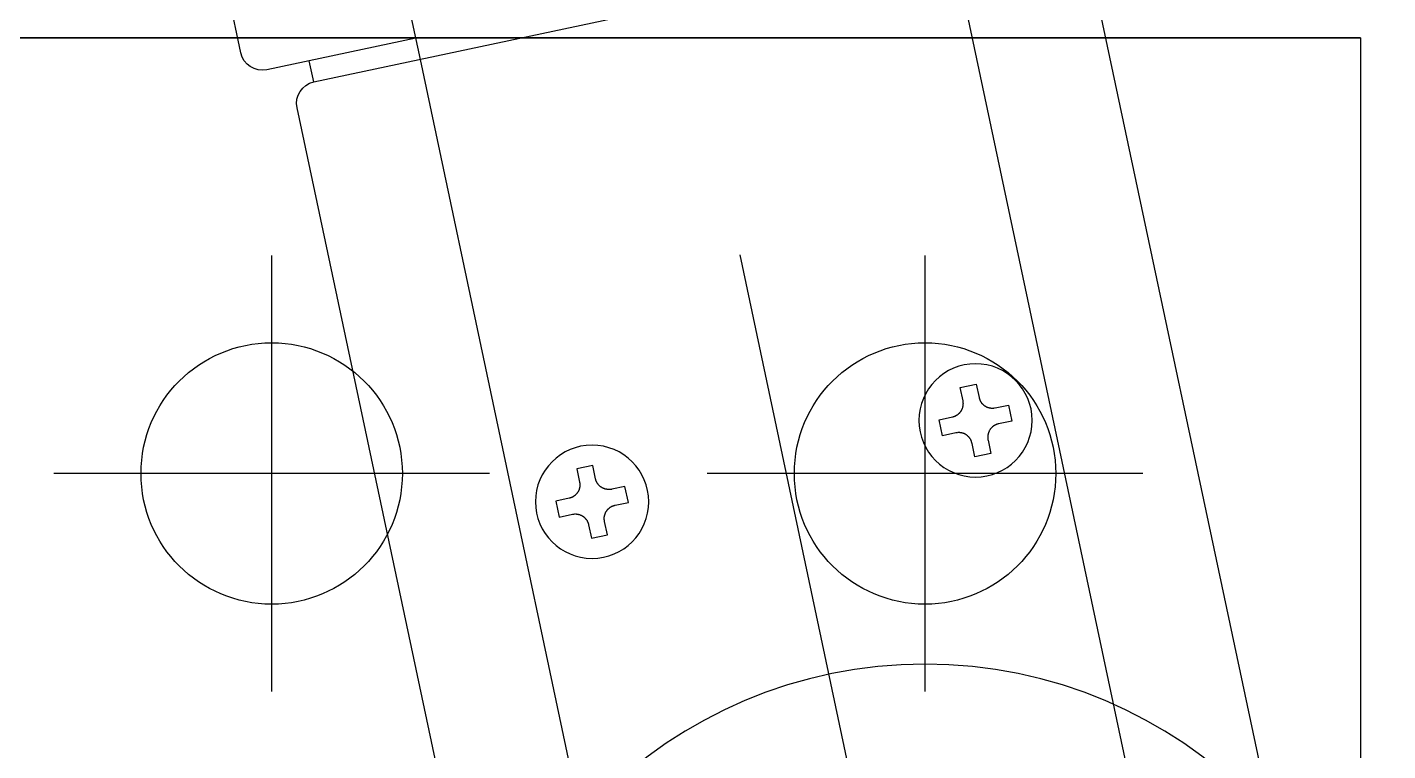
# Model space of a CAD drawing. Extents: x -668440 to 1010955, y -1678500 to 210463.
# Drawn here: x -629484 to -628234, y -729017 to -728353 of the extents above; entities that cross this region are included whole.
import ezdxf

# ---------------------------------------------------------------- set-up
doc = ezdxf.new("R2010")
doc.units = 0
doc.header["$MEASUREMENT"] = 0
doc.layers.get('0').update_dxf_attribs({"color": 3, "linetype": 'CONTINUOUS'})
for name, color, linetype in [('Sボルト', 2, 'CONTINUOUS'), ('S金物', 6, 'CONTINUOUS'), ('注記', 3, 'CONTINUOUS')]:
    doc.layers.add(name, color=color, linetype=linetype)

# ---------------------------------------------------------------- blocks, each defined once
blk = doc.blocks.new('tc02')
at = {"layer": '注記', "color": 4}
blk.add_line((-18602.46, 32824.25), (-18602.46, 32699.28), dxfattribs=at)
at = {"layer": '注記', "color": 4, "linetype": 'Continuous'}
for p, q in [((-18639.46, 32787.62), (-18639.46, 32677.62)), ((-18565.46, 32787.62), (-18565.46, 32677.62)), ((-18627.46, 32765.62), (-18627.46, 32675.62)), ((-18577.46, 32765.62), (-18577.46, 32675.62)), ((-18621.21, 32721.87), (-18619.71, 32721.87)), ((-18621.21, 32720.62), (-18621.21, 32721.87)), ((-18619.71, 32721.87), (-18619.71, 32720.62)), ((-18583.71, 32721.87), (-18585.21, 32721.87)), ((-18585.21, 32721.87), (-18585.21, 32720.62)), ((-18583.71, 32720.62), (-18583.71, 32721.87)), ((-18622.16, 32719.4), (-18622.13, 32719.41)), ((-18622.13, 32719.41), (-18622.1, 32719.42)), ((-18622.1, 32719.42), (-18622.07, 32719.43)), ((-18622.07, 32719.43), (-18622.04, 32719.44)), ((-18622.04, 32719.44), (-18622.01, 32719.45)), ((-18622.01, 32719.45), (-18621.98, 32719.46)), ((-18621.98, 32719.46), (-18621.95, 32719.47)), ((-18621.95, 32719.47), (-18621.93, 32719.49)), ((-18621.93, 32719.49), (-18621.9, 32719.5)), ((-18621.9, 32719.5), (-18621.87, 32719.51)), ((-18621.87, 32719.51), (-18621.84, 32719.53)), ((-18621.84, 32719.53), (-18621.82, 32719.54)), ((-18621.82, 32719.54), (-18621.79, 32719.56)), ((-18621.79, 32719.56), (-18621.77, 32719.58)), ((-18621.77, 32719.58), (-18621.74, 32719.59)), ((-18621.74, 32719.59), (-18621.72, 32719.61)), ((-18621.72, 32719.61), (-18621.69, 32719.63)), ((-18621.69, 32719.63), (-18621.67, 32719.65)), ((-18621.67, 32719.65), (-18621.64, 32719.67)), ((-18621.64, 32719.67), (-18621.62, 32719.69)), ((-18621.62, 32719.69), (-18621.6, 32719.71)), ((-18621.6, 32719.71), (-18621.58, 32719.73)), ((-18621.58, 32719.73), (-18621.55, 32719.75)), ((-18621.55, 32719.75), (-18621.53, 32719.78)), ((-18621.53, 32719.78), (-18621.51, 32719.8)), ((-18621.51, 32719.8), (-18621.49, 32719.82)), ((-18621.49, 32719.82), (-18621.47, 32719.85)), ((-18621.47, 32719.85), (-18621.46, 32719.87)), ((-18621.46, 32719.87), (-18621.44, 32719.9)), ((-18621.44, 32719.9), (-18621.42, 32719.92)), ((-18621.42, 32719.92), (-18621.4, 32719.95)), ((-18621.4, 32719.95), (-18621.39, 32719.97)), ((-18621.39, 32719.97), (-18621.37, 32720)), ((-18621.37, 32720), (-18621.36, 32720.03)), ((-18621.36, 32720.03), (-18621.34, 32720.05)), ((-18621.34, 32720.05), (-18621.33, 32720.08)), ((-18621.33, 32720.08), (-18621.32, 32720.11)), ((-18621.32, 32720.11), (-18621.31, 32720.14)), ((-18621.31, 32720.14), (-18621.29, 32720.17)), ((-18621.29, 32720.17), (-18621.28, 32720.2)), ((-18621.28, 32720.2), (-18621.27, 32720.22)), ((-18621.27, 32720.22), (-18621.26, 32720.25)), ((-18621.26, 32720.28), (-18621.25, 32720.31)), ((-18621.26, 32720.25), (-18621.26, 32720.28)), ((-18621.25, 32720.31), (-18621.24, 32720.34)), ((-18621.24, 32720.34), (-18621.23, 32720.37)), ((-18621.23, 32720.4), (-18621.22, 32720.43)), ((-18621.23, 32720.37), (-18621.23, 32720.4)), ((-18621.22, 32720.49), (-18621.21, 32720.53)), ((-18621.22, 32720.46), (-18621.22, 32720.49)), ((-18621.22, 32720.43), (-18621.22, 32720.46)), ((-18621.21, 32720.59), (-18621.21, 32720.62)), ((-18621.21, 32720.56), (-18621.21, 32720.59)), ((-18621.21, 32720.53), (-18621.21, 32720.56)), ((-18619.71, 32720.62), (-18619.71, 32720.59)), ((-18619.71, 32720.59), (-18619.71, 32720.56)), ((-18619.71, 32720.56), (-18619.71, 32720.52)), ((-18619.71, 32720.52), (-18619.7, 32720.49)), ((-18619.7, 32720.49), (-18619.7, 32720.46)), ((-18619.7, 32720.46), (-18619.7, 32720.43)), ((-18619.7, 32720.43), (-18619.69, 32720.4)), ((-18619.69, 32720.4), (-18619.69, 32720.37)), ((-18619.69, 32720.37), (-18619.68, 32720.34)), ((-18619.68, 32720.34), (-18619.67, 32720.31)), ((-18619.67, 32720.31), (-18619.67, 32720.28)), ((-18619.67, 32720.28), (-18619.66, 32720.25)), ((-18619.66, 32720.25), (-18619.65, 32720.22)), ((-18619.65, 32720.22), (-18619.64, 32720.2)), ((-18619.64, 32720.2), (-18619.63, 32720.17)), ((-18619.63, 32720.17), (-18619.62, 32720.14)), ((-18619.62, 32720.14), (-18619.6, 32720.11)), ((-18619.6, 32720.11), (-18619.59, 32720.08)), ((-18619.59, 32720.08), (-18619.58, 32720.05)), ((-18619.58, 32720.05), (-18619.56, 32720.03)), ((-18619.56, 32720.03), (-18619.55, 32720)), ((-18619.55, 32720), (-18619.53, 32719.97)), ((-18619.53, 32719.97), (-18619.52, 32719.95)), ((-18619.52, 32719.95), (-18619.5, 32719.92)), ((-18619.5, 32719.92), (-18619.48, 32719.9)), ((-18619.48, 32719.9), (-18619.46, 32719.87)), ((-18619.46, 32719.87), (-18619.45, 32719.85)), ((-18619.45, 32719.85), (-18619.43, 32719.82)), ((-18619.43, 32719.82), (-18619.41, 32719.8)), ((-18619.41, 32719.8), (-18619.39, 32719.78)), ((-18619.39, 32719.78), (-18619.37, 32719.75)), ((-18619.37, 32719.75), (-18619.34, 32719.73)), ((-18619.34, 32719.73), (-18619.32, 32719.71)), ((-18619.32, 32719.71), (-18619.3, 32719.69)), ((-18619.3, 32719.69), (-18619.28, 32719.67)), ((-18619.28, 32719.67), (-18619.25, 32719.65)), ((-18619.25, 32719.65), (-18619.23, 32719.63)), ((-18619.23, 32719.63), (-18619.21, 32719.61)), ((-18619.21, 32719.61), (-18619.18, 32719.59)), ((-18619.18, 32719.59), (-18619.16, 32719.58)), ((-18619.16, 32719.58), (-18619.13, 32719.56)), ((-18619.13, 32719.56), (-18619.1, 32719.54)), ((-18619.1, 32719.54), (-18619.08, 32719.53)), ((-18619.08, 32719.53), (-18619.05, 32719.51)), ((-18619.05, 32719.51), (-18619.02, 32719.5)), ((-18619.02, 32719.5), (-18618.99, 32719.49)), ((-18618.99, 32719.49), (-18618.97, 32719.47)), ((-18618.97, 32719.47), (-18618.94, 32719.46)), ((-18618.94, 32719.46), (-18618.91, 32719.45)), ((-18618.91, 32719.45), (-18618.88, 32719.44)), ((-18618.88, 32719.44), (-18618.85, 32719.43)), ((-18618.85, 32719.43), (-18618.82, 32719.42)), ((-18618.82, 32719.42), (-18618.79, 32719.41)), ((-18618.79, 32719.41), (-18618.76, 32719.4)), ((-18586.13, 32719.41), (-18586.16, 32719.4)), ((-18586.1, 32719.42), (-18586.13, 32719.41)), ((-18586.07, 32719.43), (-18586.1, 32719.42)), ((-18586.04, 32719.44), (-18586.07, 32719.43)), ((-18586.01, 32719.45), (-18586.04, 32719.44)), ((-18585.98, 32719.46), (-18586.01, 32719.45)), ((-18585.95, 32719.47), (-18585.98, 32719.46)), ((-18585.93, 32719.49), (-18585.95, 32719.47)), ((-18585.9, 32719.5), (-18585.93, 32719.49)), ((-18585.87, 32719.51), (-18585.9, 32719.5)), ((-18585.84, 32719.53), (-18585.87, 32719.51)), ((-18585.82, 32719.54), (-18585.84, 32719.53)), ((-18585.79, 32719.56), (-18585.82, 32719.54)), ((-18585.77, 32719.58), (-18585.79, 32719.56)), ((-18585.74, 32719.59), (-18585.77, 32719.58)), ((-18585.72, 32719.61), (-18585.74, 32719.59)), ((-18585.69, 32719.63), (-18585.72, 32719.61)), ((-18585.67, 32719.65), (-18585.69, 32719.63)), ((-18585.64, 32719.67), (-18585.67, 32719.65)), ((-18585.62, 32719.69), (-18585.64, 32719.67)), ((-18585.6, 32719.71), (-18585.62, 32719.69)), ((-18585.58, 32719.73), (-18585.6, 32719.71)), ((-18585.55, 32719.75), (-18585.58, 32719.73)), ((-18585.53, 32719.78), (-18585.55, 32719.75)), ((-18585.51, 32719.8), (-18585.53, 32719.78)), ((-18585.49, 32719.82), (-18585.51, 32719.8)), ((-18585.47, 32719.85), (-18585.49, 32719.82)), ((-18585.46, 32719.87), (-18585.47, 32719.85)), ((-18585.44, 32719.9), (-18585.46, 32719.87)), ((-18585.42, 32719.92), (-18585.44, 32719.9)), ((-18585.4, 32719.95), (-18585.42, 32719.92)), ((-18585.39, 32719.97), (-18585.4, 32719.95)), ((-18585.37, 32720), (-18585.39, 32719.97)), ((-18585.36, 32720.03), (-18585.37, 32720)), ((-18585.34, 32720.05), (-18585.36, 32720.03)), ((-18585.33, 32720.08), (-18585.34, 32720.05)), ((-18585.32, 32720.11), (-18585.33, 32720.08)), ((-18585.31, 32720.14), (-18585.32, 32720.11)), ((-18585.29, 32720.17), (-18585.31, 32720.14)), ((-18585.28, 32720.2), (-18585.29, 32720.17)), ((-18585.27, 32720.22), (-18585.28, 32720.2)), ((-18585.26, 32720.25), (-18585.27, 32720.22)), ((-18585.25, 32720.31), (-18585.26, 32720.28)), ((-18585.26, 32720.28), (-18585.26, 32720.25)), ((-18585.24, 32720.34), (-18585.25, 32720.31)), ((-18585.23, 32720.37), (-18585.24, 32720.34)), ((-18585.22, 32720.43), (-18585.23, 32720.4)), ((-18585.23, 32720.4), (-18585.23, 32720.37)), ((-18585.21, 32720.53), (-18585.22, 32720.49)), ((-18585.22, 32720.49), (-18585.22, 32720.46)), ((-18585.22, 32720.46), (-18585.22, 32720.43)), ((-18585.21, 32720.62), (-18585.21, 32720.59)), ((-18585.21, 32720.59), (-18585.21, 32720.56)), ((-18585.21, 32720.56), (-18585.21, 32720.53)), ((-18583.71, 32720.59), (-18583.71, 32720.62)), ((-18583.71, 32720.56), (-18583.71, 32720.59)), ((-18583.71, 32720.52), (-18583.71, 32720.56)), ((-18583.7, 32720.49), (-18583.71, 32720.52)), ((-18583.7, 32720.46), (-18583.7, 32720.49)), ((-18583.7, 32720.43), (-18583.7, 32720.46)), ((-18583.69, 32720.4), (-18583.7, 32720.43)), ((-18583.69, 32720.37), (-18583.69, 32720.4)), ((-18583.68, 32720.34), (-18583.69, 32720.37)), ((-18583.67, 32720.31), (-18583.68, 32720.34)), ((-18583.67, 32720.28), (-18583.67, 32720.31)), ((-18583.66, 32720.25), (-18583.67, 32720.28)), ((-18583.65, 32720.22), (-18583.66, 32720.25)), ((-18583.64, 32720.2), (-18583.65, 32720.22)), ((-18583.63, 32720.17), (-18583.64, 32720.2)), ((-18583.62, 32720.14), (-18583.63, 32720.17)), ((-18583.6, 32720.11), (-18583.62, 32720.14)), ((-18583.59, 32720.08), (-18583.6, 32720.11)), ((-18583.58, 32720.05), (-18583.59, 32720.08)), ((-18583.56, 32720.03), (-18583.58, 32720.05)), ((-18583.55, 32720), (-18583.56, 32720.03)), ((-18583.53, 32719.97), (-18583.55, 32720)), ((-18583.52, 32719.95), (-18583.53, 32719.97)), ((-18583.5, 32719.92), (-18583.52, 32719.95)), ((-18583.48, 32719.9), (-18583.5, 32719.92)), ((-18583.46, 32719.87), (-18583.48, 32719.9)), ((-18583.45, 32719.85), (-18583.46, 32719.87)), ((-18583.43, 32719.82), (-18583.45, 32719.85)), ((-18583.41, 32719.8), (-18583.43, 32719.82)), ((-18583.39, 32719.78), (-18583.41, 32719.8)), ((-18583.37, 32719.75), (-18583.39, 32719.78)), ((-18583.34, 32719.73), (-18583.37, 32719.75)), ((-18583.32, 32719.71), (-18583.34, 32719.73)), ((-18583.3, 32719.69), (-18583.32, 32719.71)), ((-18583.28, 32719.67), (-18583.3, 32719.69)), ((-18583.25, 32719.65), (-18583.28, 32719.67)), ((-18583.23, 32719.63), (-18583.25, 32719.65)), ((-18583.21, 32719.61), (-18583.23, 32719.63)), ((-18583.18, 32719.59), (-18583.21, 32719.61)), ((-18583.16, 32719.58), (-18583.18, 32719.59)), ((-18583.13, 32719.56), (-18583.16, 32719.58)), ((-18583.1, 32719.54), (-18583.13, 32719.56)), ((-18583.08, 32719.53), (-18583.1, 32719.54)), ((-18583.05, 32719.51), (-18583.08, 32719.53)), ((-18583.02, 32719.5), (-18583.05, 32719.51)), ((-18582.99, 32719.49), (-18583.02, 32719.5)), ((-18582.97, 32719.47), (-18582.99, 32719.49)), ((-18582.94, 32719.46), (-18582.97, 32719.47)), ((-18582.91, 32719.45), (-18582.94, 32719.46)), ((-18582.88, 32719.44), (-18582.91, 32719.45)), ((-18582.85, 32719.43), (-18582.88, 32719.44)), ((-18582.82, 32719.42), (-18582.85, 32719.43)), ((-18582.79, 32719.41), (-18582.82, 32719.42)), ((-18582.76, 32719.4), (-18582.79, 32719.41)), ((-18623.71, 32717.87), (-18623.71, 32719.37)), ((-18623.71, 32719.37), (-18622.46, 32719.37)), ((-18622.46, 32719.37), (-18622.43, 32719.37)), ((-18622.43, 32719.37), (-18622.4, 32719.37)), ((-18622.4, 32719.37), (-18622.37, 32719.37)), ((-18622.37, 32719.37), (-18622.34, 32719.37)), ((-18622.34, 32719.37), (-18622.31, 32719.38)), ((-18622.31, 32719.38), (-18622.28, 32719.38)), ((-18622.28, 32719.38), (-18622.25, 32719.39)), ((-18622.25, 32719.39), (-18622.22, 32719.39)), ((-18622.22, 32719.39), (-18622.19, 32719.4)), ((-18622.19, 32719.4), (-18622.16, 32719.4)), ((-18618.76, 32719.4), (-18618.73, 32719.4)), ((-18618.73, 32719.4), (-18618.7, 32719.39)), ((-18618.7, 32719.39), (-18618.67, 32719.39)), ((-18618.67, 32719.39), (-18618.64, 32719.38)), ((-18618.64, 32719.38), (-18618.61, 32719.38)), ((-18618.61, 32719.38), (-18618.58, 32719.37)), ((-18618.58, 32719.37), (-18618.55, 32719.37)), ((-18618.55, 32719.37), (-18618.52, 32719.37)), ((-18618.52, 32719.37), (-18618.49, 32719.37)), ((-18618.49, 32719.37), (-18618.46, 32719.37)), ((-18618.46, 32719.37), (-18617.21, 32719.37)), ((-18617.21, 32719.37), (-18617.21, 32717.87)), ((-18586.46, 32719.37), (-18587.71, 32719.37)), ((-18587.71, 32719.37), (-18587.71, 32717.87)), ((-18586.43, 32719.37), (-18586.46, 32719.37)), ((-18586.4, 32719.37), (-18586.43, 32719.37)), ((-18586.37, 32719.37), (-18586.4, 32719.37)), ((-18586.34, 32719.37), (-18586.37, 32719.37)), ((-18586.31, 32719.38), (-18586.34, 32719.37)), ((-18586.28, 32719.38), (-18586.31, 32719.38)), ((-18586.25, 32719.39), (-18586.28, 32719.38)), ((-18586.22, 32719.39), (-18586.25, 32719.39)), ((-18586.19, 32719.4), (-18586.22, 32719.39)), ((-18586.16, 32719.4), (-18586.19, 32719.4)), ((-18582.73, 32719.4), (-18582.76, 32719.4)), ((-18582.7, 32719.39), (-18582.73, 32719.4)), ((-18582.67, 32719.39), (-18582.7, 32719.39)), ((-18582.64, 32719.38), (-18582.67, 32719.39)), ((-18582.61, 32719.38), (-18582.64, 32719.38)), ((-18582.58, 32719.37), (-18582.61, 32719.38)), ((-18582.55, 32719.37), (-18582.58, 32719.37)), ((-18582.52, 32719.37), (-18582.55, 32719.37)), ((-18582.49, 32719.37), (-18582.52, 32719.37)), ((-18582.46, 32719.37), (-18582.49, 32719.37)), ((-18581.21, 32719.37), (-18582.46, 32719.37)), ((-18581.21, 32717.87), (-18581.21, 32719.37)), ((-18622.46, 32717.87), (-18623.71, 32717.87)), ((-18622.43, 32717.87), (-18622.46, 32717.87)), ((-18622.4, 32717.87), (-18622.43, 32717.87)), ((-18622.37, 32717.86), (-18622.4, 32717.87)), ((-18622.34, 32717.86), (-18622.37, 32717.86)), ((-18622.31, 32717.86), (-18622.34, 32717.86)), ((-18622.28, 32717.85), (-18622.31, 32717.86)), ((-18622.25, 32717.85), (-18622.28, 32717.85)), ((-18622.22, 32717.84), (-18622.25, 32717.85)), ((-18622.19, 32717.84), (-18622.22, 32717.84)), ((-18622.16, 32717.83), (-18622.19, 32717.84)), ((-18622.13, 32717.82), (-18622.16, 32717.83)), ((-18622.1, 32717.81), (-18622.13, 32717.82)), ((-18622.07, 32717.8), (-18622.1, 32717.81)), ((-18622.04, 32717.79), (-18622.07, 32717.8)), ((-18622.01, 32717.78), (-18622.04, 32717.79)), ((-18621.98, 32717.77), (-18622.01, 32717.78)), ((-18621.95, 32717.76), (-18621.98, 32717.77)), ((-18621.93, 32717.75), (-18621.95, 32717.76)), ((-18621.9, 32717.73), (-18621.93, 32717.75)), ((-18621.87, 32717.72), (-18621.9, 32717.73)), ((-18621.84, 32717.7), (-18621.87, 32717.72)), ((-18621.82, 32717.69), (-18621.84, 32717.7)), ((-18621.79, 32717.67), (-18621.82, 32717.69)), ((-18621.77, 32717.66), (-18621.79, 32717.67)), ((-18621.74, 32717.64), (-18621.77, 32717.66)), ((-18621.72, 32717.62), (-18621.74, 32717.64)), ((-18621.69, 32717.6), (-18621.72, 32717.62)), ((-18621.67, 32717.58), (-18621.69, 32717.6)), ((-18621.64, 32717.56), (-18621.67, 32717.58)), ((-18621.62, 32717.54), (-18621.64, 32717.56)), ((-18621.6, 32717.52), (-18621.62, 32717.54)), ((-18621.58, 32717.5), (-18621.6, 32717.52)), ((-18621.55, 32717.48), (-18621.58, 32717.5)), ((-18621.53, 32717.46), (-18621.55, 32717.48)), ((-18621.51, 32717.43), (-18621.53, 32717.46)), ((-18621.49, 32717.41), (-18621.51, 32717.43)), ((-18621.47, 32717.39), (-18621.49, 32717.41)), ((-18621.46, 32717.36), (-18621.47, 32717.39)), ((-18621.44, 32717.34), (-18621.46, 32717.36)), ((-18621.42, 32717.31), (-18621.44, 32717.34)), ((-18621.4, 32717.29), (-18621.42, 32717.31)), ((-18621.39, 32717.26), (-18621.4, 32717.29)), ((-18621.37, 32717.23), (-18621.39, 32717.26)), ((-18621.36, 32717.21), (-18621.37, 32717.23)), ((-18621.34, 32717.18), (-18621.36, 32717.21)), ((-18621.33, 32717.15), (-18621.34, 32717.18)), ((-18621.32, 32717.12), (-18621.33, 32717.15)), ((-18621.31, 32717.09), (-18621.32, 32717.12)), ((-18621.29, 32717.07), (-18621.31, 32717.09)), ((-18621.28, 32717.04), (-18621.29, 32717.07)), ((-18621.27, 32717.01), (-18621.28, 32717.04)), ((-18621.26, 32716.98), (-18621.27, 32717.01)), ((-18621.26, 32716.95), (-18621.26, 32716.98)), ((-18621.25, 32716.92), (-18621.26, 32716.95)), ((-18621.24, 32716.89), (-18621.25, 32716.92)), ((-18619.67, 32716.92), (-18619.68, 32716.89)), ((-18619.66, 32716.98), (-18619.67, 32716.95)), ((-18619.67, 32716.95), (-18619.67, 32716.92)), ((-18619.65, 32717.01), (-18619.66, 32716.98)), ((-18619.64, 32717.04), (-18619.65, 32717.01)), ((-18619.63, 32717.07), (-18619.64, 32717.04)), ((-18619.62, 32717.09), (-18619.63, 32717.07)), ((-18619.6, 32717.12), (-18619.62, 32717.09)), ((-18619.59, 32717.15), (-18619.6, 32717.12)), ((-18619.58, 32717.18), (-18619.59, 32717.15)), ((-18619.56, 32717.21), (-18619.58, 32717.18)), ((-18619.55, 32717.23), (-18619.56, 32717.21)), ((-18619.53, 32717.26), (-18619.55, 32717.23)), ((-18619.52, 32717.29), (-18619.53, 32717.26)), ((-18619.5, 32717.31), (-18619.52, 32717.29)), ((-18619.48, 32717.34), (-18619.5, 32717.31)), ((-18619.46, 32717.36), (-18619.48, 32717.34)), ((-18619.45, 32717.39), (-18619.46, 32717.36)), ((-18619.43, 32717.41), (-18619.45, 32717.39)), ((-18619.41, 32717.43), (-18619.43, 32717.41)), ((-18619.39, 32717.46), (-18619.41, 32717.43)), ((-18619.37, 32717.48), (-18619.39, 32717.46)), ((-18619.34, 32717.5), (-18619.37, 32717.48)), ((-18619.32, 32717.52), (-18619.34, 32717.5)), ((-18619.3, 32717.54), (-18619.32, 32717.52)), ((-18619.28, 32717.56), (-18619.3, 32717.54)), ((-18619.25, 32717.58), (-18619.28, 32717.56)), ((-18619.23, 32717.6), (-18619.25, 32717.58)), ((-18619.21, 32717.62), (-18619.23, 32717.6)), ((-18619.18, 32717.64), (-18619.21, 32717.62)), ((-18619.16, 32717.66), (-18619.18, 32717.64)), ((-18619.13, 32717.67), (-18619.16, 32717.66)), ((-18619.1, 32717.69), (-18619.13, 32717.67)), ((-18619.08, 32717.7), (-18619.1, 32717.69)), ((-18619.05, 32717.72), (-18619.08, 32717.7)), ((-18619.02, 32717.73), (-18619.05, 32717.72)), ((-18618.99, 32717.75), (-18619.02, 32717.73)), ((-18618.97, 32717.76), (-18618.99, 32717.75)), ((-18618.94, 32717.77), (-18618.97, 32717.76)), ((-18618.91, 32717.78), (-18618.94, 32717.77)), ((-18618.88, 32717.79), (-18618.91, 32717.78)), ((-18618.85, 32717.8), (-18618.88, 32717.79)), ((-18618.82, 32717.81), (-18618.85, 32717.8)), ((-18618.79, 32717.82), (-18618.82, 32717.81)), ((-18618.76, 32717.83), (-18618.79, 32717.82)), ((-18618.73, 32717.84), (-18618.76, 32717.83)), ((-18618.7, 32717.84), (-18618.73, 32717.84)), ((-18618.67, 32717.85), (-18618.7, 32717.84)), ((-18618.64, 32717.85), (-18618.67, 32717.85)), ((-18618.61, 32717.86), (-18618.64, 32717.85)), ((-18618.58, 32717.86), (-18618.61, 32717.86)), ((-18618.55, 32717.86), (-18618.58, 32717.86)), ((-18618.52, 32717.87), (-18618.55, 32717.86)), ((-18618.49, 32717.87), (-18618.52, 32717.87)), ((-18618.46, 32717.87), (-18618.49, 32717.87)), ((-18617.21, 32717.87), (-18618.46, 32717.87)), ((-18587.71, 32717.87), (-18586.46, 32717.87)), ((-18586.46, 32717.87), (-18586.43, 32717.87)), ((-18586.43, 32717.87), (-18586.4, 32717.87)), ((-18586.4, 32717.87), (-18586.37, 32717.86)), ((-18586.37, 32717.86), (-18586.34, 32717.86)), ((-18586.34, 32717.86), (-18586.31, 32717.86)), ((-18586.31, 32717.86), (-18586.28, 32717.85)), ((-18586.28, 32717.85), (-18586.25, 32717.85)), ((-18586.25, 32717.85), (-18586.22, 32717.84)), ((-18586.22, 32717.84), (-18586.19, 32717.84)), ((-18586.19, 32717.84), (-18586.16, 32717.83)), ((-18586.16, 32717.83), (-18586.13, 32717.82)), ((-18586.13, 32717.82), (-18586.1, 32717.81)), ((-18586.1, 32717.81), (-18586.07, 32717.8)), ((-18586.07, 32717.8), (-18586.04, 32717.79)), ((-18586.04, 32717.79), (-18586.01, 32717.78)), ((-18586.01, 32717.78), (-18585.98, 32717.77)), ((-18585.98, 32717.77), (-18585.95, 32717.76)), ((-18585.95, 32717.76), (-18585.93, 32717.75)), ((-18585.93, 32717.75), (-18585.9, 32717.73)), ((-18585.9, 32717.73), (-18585.87, 32717.72)), ((-18585.87, 32717.72), (-18585.84, 32717.7)), ((-18585.84, 32717.7), (-18585.82, 32717.69)), ((-18585.82, 32717.69), (-18585.79, 32717.67)), ((-18585.79, 32717.67), (-18585.77, 32717.66)), ((-18585.77, 32717.66), (-18585.74, 32717.64)), ((-18585.74, 32717.64), (-18585.72, 32717.62)), ((-18585.72, 32717.62), (-18585.69, 32717.6)), ((-18585.69, 32717.6), (-18585.67, 32717.58)), ((-18585.67, 32717.58), (-18585.64, 32717.56)), ((-18585.64, 32717.56), (-18585.62, 32717.54)), ((-18585.62, 32717.54), (-18585.6, 32717.52)), ((-18585.6, 32717.52), (-18585.58, 32717.5)), ((-18585.58, 32717.5), (-18585.55, 32717.48)), ((-18585.55, 32717.48), (-18585.53, 32717.46)), ((-18585.53, 32717.46), (-18585.51, 32717.43)), ((-18585.51, 32717.43), (-18585.49, 32717.41)), ((-18585.49, 32717.41), (-18585.47, 32717.39)), ((-18585.47, 32717.39), (-18585.46, 32717.36)), ((-18585.46, 32717.36), (-18585.44, 32717.34)), ((-18585.44, 32717.34), (-18585.42, 32717.31)), ((-18585.42, 32717.31), (-18585.4, 32717.29)), ((-18585.4, 32717.29), (-18585.39, 32717.26)), ((-18585.39, 32717.26), (-18585.37, 32717.23)), ((-18585.37, 32717.23), (-18585.36, 32717.21)), ((-18585.36, 32717.21), (-18585.34, 32717.18)), ((-18585.34, 32717.18), (-18585.33, 32717.15)), ((-18585.33, 32717.15), (-18585.32, 32717.12)), ((-18585.32, 32717.12), (-18585.31, 32717.09)), ((-18585.31, 32717.09), (-18585.29, 32717.07)), ((-18585.29, 32717.07), (-18585.28, 32717.04)), ((-18585.28, 32717.04), (-18585.27, 32717.01)), ((-18585.27, 32717.01), (-18585.26, 32716.98)), ((-18585.26, 32716.98), (-18585.26, 32716.95)), ((-18585.26, 32716.95), (-18585.25, 32716.92)), ((-18585.25, 32716.92), (-18585.24, 32716.89)), ((-18583.68, 32716.89), (-18583.67, 32716.92)), ((-18583.67, 32716.95), (-18583.66, 32716.98)), ((-18583.67, 32716.92), (-18583.67, 32716.95)), ((-18583.66, 32716.98), (-18583.65, 32717.01)), ((-18583.65, 32717.01), (-18583.64, 32717.04)), ((-18583.64, 32717.04), (-18583.63, 32717.07)), ((-18583.63, 32717.07), (-18583.62, 32717.09)), ((-18583.62, 32717.09), (-18583.6, 32717.12)), ((-18583.6, 32717.12), (-18583.59, 32717.15)), ((-18583.59, 32717.15), (-18583.58, 32717.18)), ((-18583.58, 32717.18), (-18583.56, 32717.21)), ((-18583.56, 32717.21), (-18583.55, 32717.23)), ((-18583.55, 32717.23), (-18583.53, 32717.26)), ((-18583.53, 32717.26), (-18583.52, 32717.29)), ((-18583.52, 32717.29), (-18583.5, 32717.31)), ((-18583.5, 32717.31), (-18583.48, 32717.34)), ((-18583.48, 32717.34), (-18583.46, 32717.36)), ((-18583.46, 32717.36), (-18583.45, 32717.39)), ((-18583.45, 32717.39), (-18583.43, 32717.41)), ((-18583.43, 32717.41), (-18583.41, 32717.43)), ((-18583.41, 32717.43), (-18583.39, 32717.46)), ((-18583.39, 32717.46), (-18583.37, 32717.48)), ((-18583.37, 32717.48), (-18583.34, 32717.5)), ((-18583.34, 32717.5), (-18583.32, 32717.52)), ((-18583.32, 32717.52), (-18583.3, 32717.54)), ((-18583.3, 32717.54), (-18583.28, 32717.56)), ((-18583.28, 32717.56), (-18583.25, 32717.58)), ((-18583.25, 32717.58), (-18583.23, 32717.6)), ((-18583.23, 32717.6), (-18583.21, 32717.62)), ((-18583.21, 32717.62), (-18583.18, 32717.64)), ((-18583.18, 32717.64), (-18583.16, 32717.66)), ((-18583.16, 32717.66), (-18583.13, 32717.67)), ((-18583.13, 32717.67), (-18583.1, 32717.69)), ((-18583.1, 32717.69), (-18583.08, 32717.7)), ((-18583.08, 32717.7), (-18583.05, 32717.72)), ((-18583.05, 32717.72), (-18583.02, 32717.73)), ((-18583.02, 32717.73), (-18582.99, 32717.75)), ((-18582.99, 32717.75), (-18582.97, 32717.76)), ((-18582.97, 32717.76), (-18582.94, 32717.77)), ((-18582.94, 32717.77), (-18582.91, 32717.78)), ((-18582.91, 32717.78), (-18582.88, 32717.79)), ((-18582.88, 32717.79), (-18582.85, 32717.8)), ((-18582.85, 32717.8), (-18582.82, 32717.81)), ((-18582.82, 32717.81), (-18582.79, 32717.82)), ((-18582.79, 32717.82), (-18582.76, 32717.83)), ((-18582.76, 32717.83), (-18582.73, 32717.84)), ((-18582.73, 32717.84), (-18582.7, 32717.84)), ((-18582.7, 32717.84), (-18582.67, 32717.85)), ((-18582.67, 32717.85), (-18582.64, 32717.85)), ((-18582.64, 32717.85), (-18582.61, 32717.86)), ((-18582.61, 32717.86), (-18582.58, 32717.86)), ((-18582.58, 32717.86), (-18582.55, 32717.86)), ((-18582.55, 32717.86), (-18582.52, 32717.87)), ((-18582.52, 32717.87), (-18582.49, 32717.87)), ((-18582.49, 32717.87), (-18582.46, 32717.87)), ((-18582.46, 32717.87), (-18581.21, 32717.87)), ((-18621.23, 32716.86), (-18621.24, 32716.89)), ((-18621.23, 32716.83), (-18621.23, 32716.86)), ((-18621.22, 32716.8), (-18621.23, 32716.83)), ((-18621.22, 32716.77), (-18621.22, 32716.8)), ((-18621.22, 32716.74), (-18621.22, 32716.77)), ((-18621.21, 32716.71), (-18621.22, 32716.74)), ((-18621.21, 32716.68), (-18621.21, 32716.71)), ((-18621.21, 32716.65), (-18621.21, 32716.68)), ((-18621.21, 32716.62), (-18621.21, 32716.65)), ((-18621.21, 32715.37), (-18621.21, 32716.62)), ((-18619.7, 32716.74), (-18619.71, 32716.71)), ((-18619.71, 32716.71), (-18619.71, 32716.68)), ((-18619.71, 32716.68), (-18619.71, 32716.65)), ((-18619.71, 32716.65), (-18619.71, 32716.62)), ((-18619.71, 32716.62), (-18619.71, 32715.37)), ((-18619.69, 32716.83), (-18619.7, 32716.8)), ((-18619.7, 32716.8), (-18619.7, 32716.77)), ((-18619.7, 32716.77), (-18619.7, 32716.74)), ((-18619.68, 32716.89), (-18619.69, 32716.86)), ((-18619.69, 32716.86), (-18619.69, 32716.83)), ((-18585.24, 32716.89), (-18585.23, 32716.86)), ((-18585.23, 32716.86), (-18585.23, 32716.83)), ((-18585.23, 32716.83), (-18585.22, 32716.8)), ((-18585.22, 32716.8), (-18585.22, 32716.77)), ((-18585.22, 32716.77), (-18585.22, 32716.74)), ((-18585.22, 32716.74), (-18585.21, 32716.71)), ((-18585.21, 32716.71), (-18585.21, 32716.68)), ((-18585.21, 32716.68), (-18585.21, 32716.65)), ((-18585.21, 32716.65), (-18585.21, 32716.62)), ((-18585.21, 32716.62), (-18585.21, 32715.37)), ((-18583.71, 32716.71), (-18583.7, 32716.74)), ((-18583.71, 32716.68), (-18583.71, 32716.71)), ((-18583.71, 32716.65), (-18583.71, 32716.68)), ((-18583.71, 32716.62), (-18583.71, 32716.65)), ((-18583.71, 32715.37), (-18583.71, 32716.62)), ((-18583.7, 32716.8), (-18583.69, 32716.83)), ((-18583.7, 32716.77), (-18583.7, 32716.8)), ((-18583.7, 32716.74), (-18583.7, 32716.77)), ((-18583.69, 32716.86), (-18583.68, 32716.89)), ((-18583.69, 32716.83), (-18583.69, 32716.86)), ((-18619.71, 32715.37), (-18621.21, 32715.37)), ((-18585.21, 32715.37), (-18583.71, 32715.37)), ((-18637.46, 32675.62), (-18602.46, 32675.62)), ((-18637.46, 32675.62), (-18637.46, 32673.62)), ((-18627.46, 32675.62), (-18627.46, 32655.62)), ((-18627.46, 32673.62), (-18641.46, 32673.62)), ((-18643.46, 32671.62), (-18643.46, 32657.62))]:
    blk.add_line(p, q, dxfattribs=at)
at = {"layer": '注記', "color": 4}
blk.add_circle((-18602.46, 32781.12), 42.5, dxfattribs=at)
at = {"layer": '注記', "color": 4, "linetype": 'Continuous'}
for centre in [(-18620.46, 32718.62), (-18584.46, 32718.62)]:
    blk.add_circle(centre, 5.2, dxfattribs=at)
for centre, start, end in [((-18637.46, 32677.62), 180, 270), ((-18641.46, 32671.62), 90, 180)]:
    blk.add_arc(centre, 2, start, end, dxfattribs=at)
blk = doc.blocks.new('剛接合部C1Y')
at = {"layer": 'Sボルト'}
for p, q in [((-229995.77238, -377521, -20), (-229995.77238, -377481, -20)), ((-229935.77238, -377521, -20), (-229935.77238, -377481, -20)), ((-229975.77238, -377501, -20), (-230015.77238, -377501, -20)), ((-229995.77238, -377501, 20), (-229995.77238, -377501, -60)), ((-229915.77238, -377501, -20), (-229955.77238, -377501, -20)), ((-229935.77238, -377501, 20), (-229935.77238, -377501, -60))]:
    blk.add_line(p, q, dxfattribs=at)
at = {"layer": 'S金物'}
for p, q in [((-230095.77238, -377461), (-229895.77238, -377461)), ((-229895.77238, -377461), (-230095.77238, -377461)), ((-229895.77238, -377461), (-229895.77238, -377601))]:
    blk.add_line(p, q, dxfattribs=at)
for centre in [(-229995.77238, -377501), (-229935.77238, -377501)]:
    blk.add_circle(centre, 12, dxfattribs=at)
at = {"xscale": -1, "rotation": 191.9761324442034}
blk.add_blockref('tc02', (-218540.43047, -341633.3042, 500), dxfattribs=at)

msp = doc.modelspace()

# ---------------------------------------------------------------- block references
at = {"xscale": 10, "yscale": 10, "zscale": 10}
msp.add_blockref('剛接合部C1Y', (1670698.6842, 3046247.35843, 5600), dxfattribs=at)

doc.saveas('drawing.dxf')
